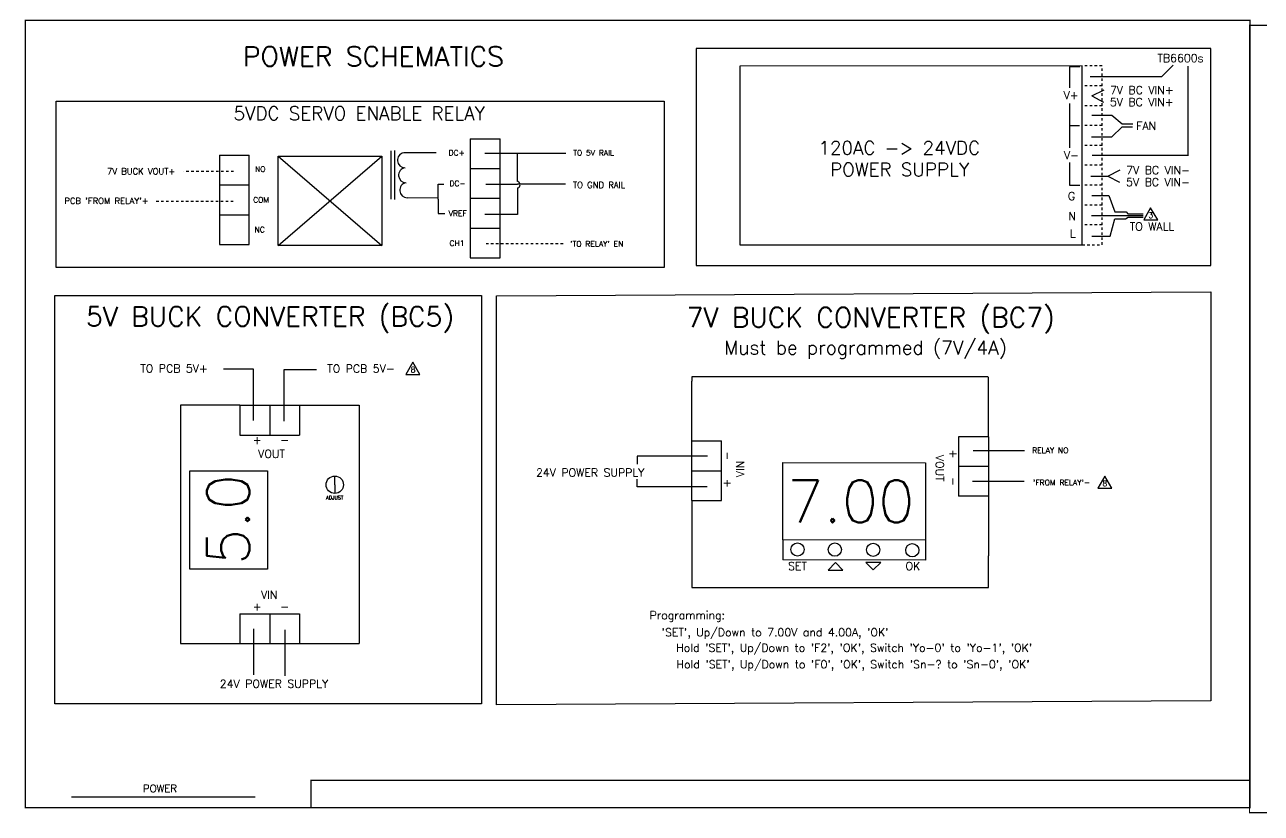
# Model space of a CAD drawing. Extents: x 63 to 3025, y -925 to 984.
# Drawn here: x 65 to 1559, y -925 to 28 of the extents above; entities that cross this region are included whole.
import ezdxf
from ezdxf.enums import TextEntityAlignment as Align

# ---------------------------------------------------------------- set-up
doc = ezdxf.new("R2010")
doc.units = 0
doc.header["$LTSCALE"] = 96
doc.header["$MEASUREMENT"] = 0
doc.linetypes.add('3-DASH', pattern=[0.0625, 0.03125, -0.03125])
doc.layers.get('0').update_dxf_attribs({"linetype": 'CONTINUOUS'})
for name, color, linetype in [('Field_Wiring', 160, '3-DASH'), ('Hvolt', 1, 'CONTINUOUS'), ('Lvolt', 160, 'CONTINUOUS'), ('ModelB', 30, 'CONTINUOUS'), ('Text', 7, 'CONTINUOUS')]:
    doc.layers.add(name, color=color, linetype=linetype)
doc.styles.add('Romans', font='romans.shx')

msp = doc.modelspace()

# ---------------------------------------------------------------- linework, layer by layer
at = {"color": 18}
for p, q in [((1424.9, -193.3), (1416.5, -207.9)), ((1433.4, -207.9), (1424.9, -193.3)), ((1416.5, -207.9), (1433.4, -207.9)), ((534.1, -379.9), (525.6, -394.6)), ((542.5, -394.6), (534.1, -379.9)), ((525.6, -394.6), (542.5, -394.6)), ((1369.4, -517.4), (1361, -532)), ((1377.9, -532), (1369.4, -517.4)), ((1361, -532), (1377.9, -532))]:
    msp.add_line(p, q, dxfattribs=at)
at = {"layer": 'Field_Wiring', "color": 18}
for p, q in [((1366.3, -22.1), (1342.3, -22.1)), ((1366.3, -46.1), (1366.3, -22.1)), ((1366.3, -46.1), (1342.3, -46.1)), ((1366.3, -70.1), (1366.3, -46.1)), ((1366.3, -70.1), (1342.3, -70.1)), ((1366.3, -94.1), (1366.3, -70.1)), ((1366.3, -94.1), (1342.3, -94.1)), ((1366.3, -118.1), (1366.3, -94.1)), ((1366.3, -118.1), (1342.3, -118.1)), ((1366.3, -142.1), (1366.3, -118.1)), ((1366.3, -142.1), (1342.3, -142.1)), ((1366.3, -166.1), (1366.3, -142.1)), ((317.4, -149.4), (257.2, -149.4)), ((1366.3, -166.1), (1342.3, -166.1)), ((1366.3, -190.1), (1366.3, -166.1)), ((317, -185.8), (221.7, -185.8)), ((1366.3, -190.1), (1342.3, -190.1)), ((1366.3, -214.1), (1366.3, -190.1)), ((1366.3, -214.1), (1342.3, -214.1)), ((1366.3, -238.1), (1366.3, -214.1)), ((622.3, -236.5), (718.1, -236.5)), ((1342.3, -238.1), (1366.3, -238.1))]:
    msp.add_line(p, q, dxfattribs=at)
at = {"layer": 'Hvolt', "color": 18}
for p, q in [((1353.7, -178.6), (1374.4, -178.6)), ((1374.4, -178.6), (1381.5, -198.4)), ((1353.5, -202.8), (1415.8, -202.8)), ((1376, -227.6), (1381.8, -206.9)), ((1381.5, -198.4), (1395.2, -198.4)), ((1381.8, -206.9), (1394.7, -206.9)), ((1394.7, -206.9), (1397.7, -204.7)), ((1395.2, -198.4), (1397.5, -200.9)), ((1397.5, -200.9), (1416, -200.9)), ((1397.7, -204.7), (1415.8, -204.7)), ((1354, -227.6), (1376, -227.6))]:
    msp.add_line(p, q, dxfattribs=at)
at = {"layer": 'Lvolt', "color": 18}
for p, q in [((1339.5, -23), (1326.9, -23)), ((1326.9, -23), (1326.9, -48.3)), ((1438.1, -35.4), (1452.1, -21.3)), ((1470.1, -130.6), (1470.1, -22.3)), ((1438.1, -35.4), (1351.9, -35.4)), ((1353.7, -58.3), (1368.7, -50.9)), ((1353.7, -58.3), (1367.9, -65.8)), ((1326.9, -67.3), (1326.9, -93.8)), ((1354, -81.5), (1378, -81.5)), ((1378, -81.5), (1390.7, -92.1)), ((1326.9, -93.8), (1339, -93.8)), ((1339, -94.3), (1326.9, -94.3)), ((1326.9, -94.3), (1326.9, -121)), ((1390.7, -95.8), (1378.1, -107.5)), ((1390.7, -92.1), (1403.4, -92.1)), ((1390.7, -95.8), (1403.2, -95.8)), ((603.2, -109.9), (603.2, -145.9)), ((603.2, -109.9), (639.2, -109.9)), ((639.2, -145.9), (639.2, -109.9)), ((1353.4, -107.5), (1378.1, -107.5)), ((300.4, -129.8), (300.4, -165.8)), ((300.4, -129.8), (336.4, -129.8)), ((336.4, -165.8), (336.4, -129.8)), ((371.4, -131), (496.6, -238.9)), ((371.4, -238.9), (496.6, -131)), ((507.5, -124.4), (507.5, -183.1)), ((511.8, -124.3), (511.8, -183.2)), ((562.2, -126.9), (522.9, -126.9)), ((620.8, -127.5), (718.8, -127.5)), ((660.5, -161.8), (660.5, -127.5)), ((1354.2, -129.9), (1470.1, -129.9)), ((603.2, -145.9), (603.2, -181.9)), ((603.2, -145.9), (639.2, -145.9)), ((639.2, -181.9), (639.2, -145.9)), ((1326.9, -138.5), (1326.9, -166.1)), ((1373.3, -155), (1388.3, -147.6)), ((1352.8, -155), (1373.3, -155)), ((1373.3, -155), (1387.5, -162.5)), ((300.4, -165.8), (300.4, -201.8)), ((300.4, -165.8), (336.4, -165.8)), ((336.4, -201.8), (336.4, -165.8)), ((564.4, -182.9), (564.4, -165)), ((564.4, -165), (571.4, -165)), ((622, -164.9), (660.5, -164.9)), ((718.3, -164.9), (660.5, -164.9)), ((660.5, -169.4), (660.5, -201.5)), ((1326.9, -166.1), (1339.2, -166.1)), ((564.4, -181.8), (527.2, -181.2)), ((564.4, -182.9), (564.4, -200.4)), ((603.2, -181.9), (603.2, -217.9)), ((603.2, -181.9), (639.2, -181.9)), ((639.2, -217.9), (639.2, -181.9)), ((300.4, -201.8), (300.4, -237.8)), ((300.4, -201.8), (336.4, -201.8)), ((336.4, -237.8), (336.4, -201.8)), ((564.4, -200.4), (572.5, -200.4)), ((660.5, -201.5), (620.8, -201.5)), ((603.2, -217.9), (603.2, -253.9)), ((603.2, -217.9), (639.2, -217.9)), ((639.2, -253.9), (639.2, -217.9)), ((300.4, -237.8), (336.4, -237.8)), ((603.2, -253.9), (639.2, -253.9)), ((341.7, -388.2), (305.4, -388.2)), ((341.7, -450.5), (341.7, -388.2)), ((378.7, -451.1), (378.7, -388.9)), ((378.7, -388.9), (417.5, -388.9)), ((870.8, -397.7), (870.7, -403)), ((870.7, -475), (870.7, -403)), ((1228.8, -397.7), (870.8, -397.7)), ((1229, -469.9), (1229, -397.9)), ((325.2, -431.9), (253.2, -431.9)), ((253.2, -431.9), (253.2, -719.9)), ((325.2, -431.9), (325.2, -467.9)), ((325.2, -431.9), (397.2, -431.9)), ((361.2, -431.9), (361.2, -467.9)), ((397.2, -431.9), (397.2, -467.9)), ((397.2, -431.9), (469.2, -431.9)), ((469.2, -431.9), (469.2, -719.9)), ((325.2, -467.9), (397.2, -467.9)), ((870.7, -475), (906.7, -475)), ((870.7, -547), (870.7, -475)), ((906.7, -547), (906.7, -475)), ((1229, -469.9), (1193, -469.9)), ((1193, -469.9), (1193, -541.9)), ((1229, -469.9), (1229, -541.9)), ((1210.4, -486.5), (1272.7, -486.5)), ((889.9, -493.5), (804.8, -493.5)), ((804.8, -493.5), (804.8, -503.1)), ((1229, -505.9), (1193, -505.9)), ((439.7, -528), (439.7, -517.4)), ((804.8, -530.5), (804.8, -521.2)), ((870.7, -511), (906.7, -511)), ((439.7, -528), (439.7, -538.5)), ((889.3, -530.5), (804.8, -530.5)), ((1209.8, -523.5), (1272, -523.5)), ((870.7, -547), (906.7, -547)), ((870.7, -547), (870.7, -652)), ((1229, -541.9), (1193, -541.9)), ((1229, -541.9), (1229, -613.9)), ((980.7, -594.7), (980.7, -618.7)), ((1152.9, -595), (1152.9, -619)), ((1152.9, -619), (980.7, -618.7)), ((1035.3, -631), (1044.3, -622)), ((1053.3, -631), (1044.3, -622)), ((1098.9, -621.8), (1080.9, -621.8)), ((1080.9, -621.8), (1089.9, -630.8)), ((1098.9, -621.8), (1089.9, -630.8)), ((1229.1, -652), (1229, -613.9)), ((1035.3, -631), (1053.3, -631)), ((870.7, -652), (1229.1, -652)), ((325.2, -683.9), (325.2, -719.9)), ((325.2, -683.9), (361.2, -683.9)), ((361.2, -683.9), (361.2, -719.9)), ((361.2, -683.9), (397.2, -683.9)), ((397.2, -683.9), (397.2, -719.9)), ((341.6, -702.1), (341.6, -757.7)), ((379.2, -703.1), (379.2, -758.7)), ((253.2, -719.9), (325.2, -719.9)), ((325.2, -719.9), (469.2, -719.9))]:
    msp.add_line(p, q, dxfattribs=at)
for points in [[(1497.5, -0.9), (875.9, -0.9), (875.9, -263.3), (1497.5, -263.3)], [(1342.3, -22.1), (929, -22.3), (929, -238.1), (1342.3, -238.1)], [(103.1, -64.6), (837.5, -64.6), (837.5, -265.5), (103.1, -265.5)], [(371.4, -131), (496.6, -131), (496.6, -238.9), (371.4, -238.9)], [(634.8, -299.6), (1497.4, -294.8), (1497.4, -788.9), (634.8, -793.7)], [(101.5, -299.4), (617, -299.4), (617, -792.6), (101.5, -792.6)], [(1152.9, -501.3), (1152.9, -595), (980.7, -594.7), (980.7, -501)], [(264.8, -511.2), (358.5, -511.2), (358.5, -629.8), (264.8, -629.8)]]:
    msp.add_lwpolyline(points, close=True, dxfattribs=at)
for centre, radius in [((439.7, -528), 10.5), ((998.4, -606.2), 8), ((1043.6, -606.3), 8), ((1089.9, -606.6), 8), ((1137.1, -607.1), 8)]:
    msp.add_circle(centre, radius, dxfattribs=at)
for centre, radius, start, end in [((524.5, -135.9), 9.12, 100.3735, 269.8151), ((525.8, -154), 9.12, 100.3735, 269.8151), ((527.2, -172.1), 9.12, 100.3735, 269.8151), ((659.6, -165.6), 3.89, 284.3783, 75.6217)]:
    msp.add_arc(centre, radius, start, end, dxfattribs=at)
at = {"layer": 'ModelB', "const_width": 1.5}
for points in [[(66, 33), (66, -918), (1545, -918), (1545, 33)], [(1544.3, 26.9), (1544.3, -924.1), (3023.3, -924.1), (3023.3, 26.9)]]:
    msp.add_lwpolyline(points, close=True, dxfattribs=at)
msp.add_lwpolyline([(1545, -885), (411, -885), (411, -918)], dxfattribs=at)
at = {"layer": 'Text'}
msp.add_line((121.6, -904.9), (343.6, -904.9), dxfattribs=at)

# ---------------------------------------------------------------- texts
at = {"layer": 'Lvolt', "color": 18, "style": 'Romans'}
msp.add_text('5.0', height=51.29, rotation=90, dxfattribs=at).set_placement((311, -569.9), align=Align.MIDDLE_CENTER)
msp.add_text('7.00', height=51.29, dxfattribs=at).set_placement((1062.9, -548.1), align=Align.MIDDLE_CENTER)
at = {"layer": 'Text', "style": 'Romans'}
for s, height, p in [('POWER SCHEMATICS', 23.566, (486.3, -10.6)), ('TB6600s', 9.66, (1460.9, -12.6)), ('V+', 9.66, (1328.9, -57.3)), ('7V BC VIN+', 9.66, (1414.3, -51.2)), ('5VDC SERVO ENABLE RELAY', 16.205, (469.2, -79.3)), ('5V BC VIN+', 9.66, (1414.2, -65.7)), ('FAN', 9.66, (1419.5, -94.5)), ('120AC -> 24VDC', 16.205, (1121.4, -121)), ('DC+', 6.69, (586.9, -127)), ('TO 5V RAIL', 6.69, (752.2, -127)), ('V-', 9.66, (1329.3, -129.8)), ('7V BUCK VOUT+', 7.436, (205.9, -149.4)), ('NO', 6.69, (349.7, -146.7)), ('POWER SUPPLY', 16.205, (1121.8, -147.2)), ('7V BC VIN-', 9.66, (1433.9, -147.9)), ('DC-', 6.69, (587.9, -164)), ('TO GND RAIL', 7.436, (758.8, -165.8)), ('5V BC VIN-', 9.66, (1433.8, -162.4)), ('G', 9.66, (1329.4, -179.3)), ("PCB 'FROM RELAY'+", 7.436, (164, -185)), ('COM', 6.69, (350.7, -183.8)), ('VREF', 6.69, (588.2, -200.2)), ('N', 9.66, (1330.1, -203.4)), ('3', 6.69, (1425.1, -202.4)), ('NC', 6.69, (349, -219.8)), ('L', 9.66, (1330.9, -224.6)), ('TO WALL', 9.66, (1426.6, -216)), ('CH1', 6.69, (587.3, -236.2)), ("'TO RELAY' EN", 6.694, (756, -237)), ('5V BUCK CONVERTER (BC5)', 23.566, (361.5, -324.7)), ('7V BUCK CONVERTER (BC7)', 23.566, (1086.8, -325.8)), ('Must be programmed (7V/4A)', 16.521, (1080.6, -362.2)), ('TO PCB 5V+', 9.66, (245.6, -387.5)), ('TO PCB 5V-', 9.66, (471.3, -387.7)), ('8', 6.69, (534.2, -389)), ('+   -', 9.66, (362.6, -474)), ('VOUT', 9.66, (363.3, -490.6)), ('RELAY NO', 6.69, (1303.7, -486.5)), ('24V POWER SUPPLY', 9.663, (748.1, -513.3)), ("'FROM RELAY'-", 6.694, (1317.3, -525.3)), ('8', 6.69, (1369.6, -526.4)), ('ADJUST', 4.32, (439.5, -543.5)), ('SET', 9.66, (998.4, -626.2)), ('OK', 9.66, (1137.8, -626.2)), ('VIN', 9.66, (360.5, -661.1)), ('+   -', 9.66, (362.5, -675.1)), ('Programming:', 9.663, (865.4, -685.6)), ("'SET', Up/Down to 7.00V and 4.00A, 'OK'", 9.663, (971.4, -706.2)), ("Hold 'SET', Up/Down to 'F2', 'OK', Switch 'Yo-0' to 'Yo-1', 'OK'", 9.663, (1067, -724.9)), ("Hold 'SET', Up/Down to 'F0', 'OK', Switch 'Sn-? to 'Sn-0', 'OK'", 9.663, (1065.6, -744.9)), ('24V POWER SUPPLY', 9.663, (366.3, -768.4)), ('POWER', 9, (228.6, -894.9))]:
    msp.add_text(s, height=height, dxfattribs=at).set_placement(p, align=Align.MIDDLE_CENTER)
for s, rotation, p in [('+   -', 90, (912.8, -509.6)), ('VOUT', 270, (1170.3, -508)), ('+   -', 270, (1186.9, -507.4)), ('VIN', 90, (929.4, -508.9))]:
    msp.add_text(s, height=9.66, rotation=rotation, dxfattribs=at).set_placement(p, align=Align.MIDDLE_CENTER)

doc.saveas('drawing.dxf')
